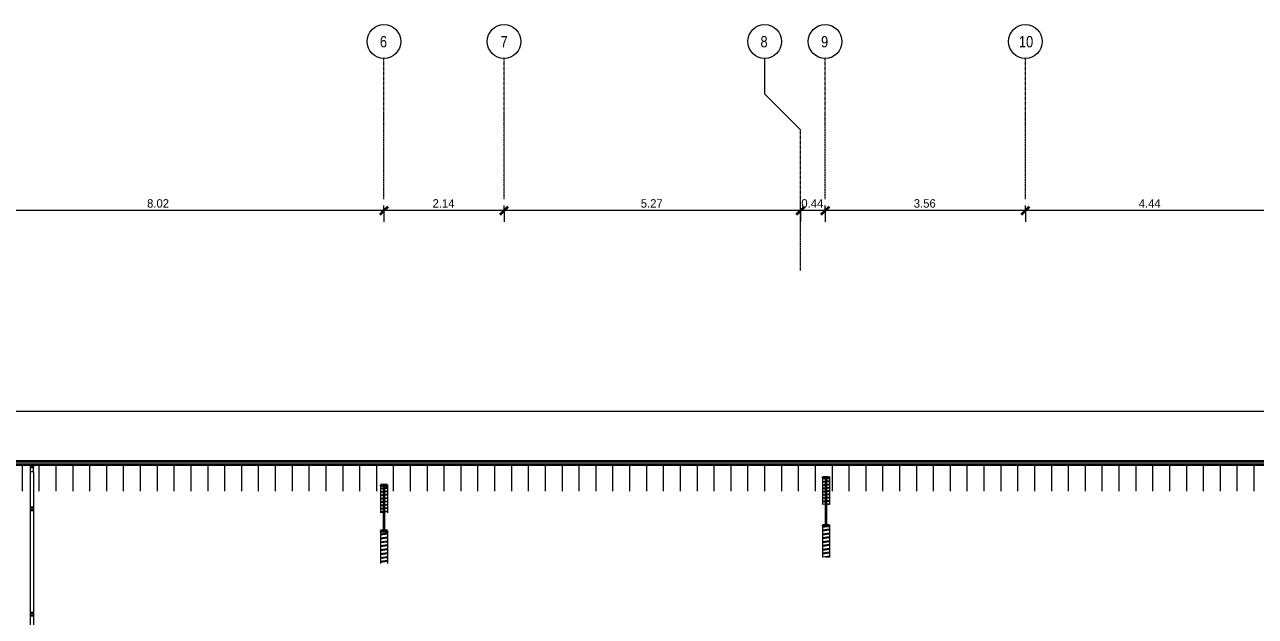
# Model space of a CAD drawing. Header units: centimetres. Extents: x -13689 to 3489, y -437 to 1921.
# Drawn here: x -11195 to -9006, y 870 to 1921 of the extents above; entities that cross this region are included whole.
import ezdxf

# ---------------------------------------------------------------- set-up
doc = ezdxf.new("R2010")
doc.units = ezdxf.units.CM
doc.linetypes.add('Centre', pattern=[3.175, 0.635, -0.475, 1.59, -0.475])
doc.linetypes.add('Grid Line', pattern=[2.2225, 1.27, -0.3175, 0.3175, -0.3175])
for name, color, linetype, lineweight in [('A-ANNO-DIMS', 7, 'Continuous', 9), ('A-ANNO-DIMS-100', 7, 'Continuous', 9), ('A-FLOR-LEVL', 7, 'Continuous', 9), ('A-GLAZ-CWMG', 7, 'Continuous', 9), ('A-ROOF', 7, 'Continuous', 9), ('A-ROOF-PATT', 7, 'Continuous', 35), ('S-BEAM', 7, 'Continuous', 9), ('S-GRID', 7, 'Continuous', 9), ('S-GRID-IDEN', 7, 'Continuous', 9)]:
    doc.layers.add(name, color=color, linetype=linetype, lineweight=lineweight)
doc.styles.add('Century Gothic_1', font='GOTHIC.TTF', dxfattribs={"height": 15})
doc.styles.add('Saira Condensed', font='SairaCondensed-Regular.ttf', dxfattribs={"height": 20})
doc.dimstyles.new('FCA_N_Cotas_E100', dxfattribs={"dimscale": 30.48, "dimtxt": 15.662524, "dimasz": 0.492126, "dimexe": 0.656168, "dimexo": 0.656168, "dimgap": 0.032808, "dimtad": 1, "dimlfac": 0.01, "dimrnd": 0.01, "dimzin": 0, "dimdsep": 46, "dimtxsty": 'Century Gothic_1', "dimblk1": 'OBLIQUE', "dimblk2": 'OBLIQUE', "dimsah": 1, "dimcen": 0.09, "dimdle": 0.656168, "dimazin": 2, "dimtfac": 1, "dimtdec": 4, "dimtix": 1, "dimtmove": 0, "dimatfit": 3, "dimfxl": 1, "dimtvp": 1, "dimtolj": 1, "dimtzin": 0, "dimarcsym": 2})
pattern_1 = [(45, (-5138.633, 712), (-25.14472, 25.14472), []), (45, (-5138.633, 750.1), (-25.14472, 25.14472), [])]
pattern_2 = [(6.759, (-5138.633, 1097.045), (-25.144407, 2.979376), []), (6.759, (-5138.633, 1101.56), (-25.144407, 2.979376), [])]
pattern_3 = [(6.563, (-5138.633, 1111.001), (-25.144441, 2.893059), []), (6.563, (-5138.633, 1115.385), (-25.144441, 2.893059), [])]

# ---------------------------------------------------------------- blocks, each defined once
blk = doc.blocks.new('PQ_RVR_EST-01_ZZ_ZZ_MO_T_A_rvt-1-Sección 3-1')
at = {"layer": 'S-BEAM', "true_color": 0xc0c0c0}
h = blk.add_hatch(dxfattribs=at)
h.set_pattern_fill('FP_9', color=9, style=0, pattern_type=2)
h.set_pattern_definition(pattern_1)
h.paths.add_polyline_path([(-9763.6, 1030.9), (-9763.6, 1031.5), (-9769.5, 1031.5), (-9769.5, 1116.4), (-9763.6, 1116.4), (-9763.6, 1116.9), (-9776.1, 1116.9), (-9776.1, 1116.4), (-9770.2, 1116.4), (-9770.2, 1031.5), (-9776.1, 1031.5), (-9776.1, 1030.9)])
h = blk.add_hatch(dxfattribs=at)
h.set_pattern_fill('FP_13', color=9, style=0, pattern_type=2)
h.set_pattern_definition(pattern_3)
edge = h.paths.add_edge_path()
edge.add_line((-9770.2, 1069), (-9770.2, 1116.4))
edge.add_line((-9770.2, 1116.4), (-9776.1, 1116.4))
edge.add_line((-9776.1, 1116.4), (-9776.1, 1069))
h = blk.add_hatch(dxfattribs=at)
h.set_pattern_fill('FP_13', color=9, style=0, pattern_type=2)
h.set_pattern_definition(pattern_3)
h.paths.add_polyline_path([(-9763.6, 1069), (-9763.6, 1069.1), (-9769.5, 1116.3)])
edge = h.paths.add_edge_path()
edge.add_line((-9763.6, 1069), (-9763.6, 1116.4))
edge.add_line((-9763.6, 1116.4), (-9769.5, 1116.3))
edge.add_line((-9769.5, 1116.3), (-9769.5, 1069))
h = blk.add_hatch(dxfattribs=at)
h.set_pattern_fill('FP_9', color=9, style=0, pattern_type=2)
h.set_pattern_definition(pattern_1)
h.paths.add_polyline_path([(-10549.5, 1021.5), (-10549.5, 1022.1), (-10555.4, 1022.1), (-10555.4, 1102.5), (-10549.5, 1102.5), (-10549.5, 1103.1), (-10562, 1103.1), (-10562, 1102.5), (-10556.2, 1102.5), (-10556.2, 1022.1), (-10562, 1022.1), (-10562, 1021.5)])
h = blk.add_hatch(dxfattribs=at)
h.set_pattern_fill('FP_10', color=9, style=0, pattern_type=2)
h.set_pattern_definition(pattern_2)
edge = h.paths.add_edge_path()
edge.add_line((-10556.2, 1053.8), (-10556.2, 1102.5))
edge.add_line((-10556.2, 1102.5), (-10562, 1102.5))
edge.add_line((-10562, 1102.5), (-10562, 1053.8))
h = blk.add_hatch(dxfattribs=at)
h.set_pattern_fill('FP_10', color=9, style=0, pattern_type=2)
h.set_pattern_definition(pattern_2)
h.paths.add_polyline_path([(-10549.5, 1053.8), (-10549.5, 1053.8), (-10555.4, 1102.5)])
edge = h.paths.add_edge_path()
edge.add_line((-10553.7, 1053.8), (-10549.5, 1053.8))
edge.add_line((-10549.5, 1053.8), (-10549.5, 1102.5))
edge.add_line((-10549.5, 1102.5), (-10555.4, 1102.5))
edge.add_line((-10555.4, 1102.5), (-10555.4, 1053.8))
h = blk.add_hatch(dxfattribs=at)
h.set_pattern_fill('FP_14', color=9, style=0, pattern_type=2)
h.set_pattern_definition([(7.7, (-5138.633, 1025.085), (-25.14423, 3.399675), []), (7.7, (-5138.633, 1030.236), (-25.14423, 3.399675), [])])
edge = h.paths.add_edge_path()
edge.add_line((-9763.6, 975.2), (-9763.6, 1030.9))
edge.add_line((-9763.6, 1030.9), (-9776.1, 1030.9))
edge.add_line((-9776.1, 1030.9), (-9776.1, 975.2))
h = blk.add_hatch(dxfattribs=at)
h.set_pattern_fill('FP_11', color=9, style=0, pattern_type=2)
h.set_pattern_definition([(7.888, (-5138.633, 1015.53), (-25.145069, 3.48413), []), (7.888, (-5138.633, 1020.809), (-25.145069, 3.48413), [])])
edge = h.paths.add_edge_path()
edge.add_line((-10549.5, 964.3), (-10549.5, 1021.5))
edge.add_line((-10549.5, 1021.5), (-10562, 1021.5))
edge.add_line((-10562, 1021.5), (-10562, 964.3))
at = {"layer": 'S-BEAM', "lineweight": 35}
for p, q in [((-9763.6, 1116.9), (-9776.1, 1116.9)), ((-9776.1, 1116.9), (-9776.1, 1116.4)), ((-9776.1, 1116.4), (-9770.2, 1116.4)), ((-9770.2, 1116.4), (-9770.2, 1031.5)), ((-9769.5, 1031.5), (-9769.5, 1116.4)), ((-9769.5, 1116.4), (-9763.6, 1116.4)), ((-9763.6, 1116.4), (-9763.6, 1116.9)), ((-10549.5, 1103.1), (-10562, 1103.1)), ((-10562, 1103.1), (-10562, 1102.5)), ((-10562, 1102.5), (-10556.2, 1102.5)), ((-10556.2, 1102.5), (-10556.2, 1022.1)), ((-10555.4, 1022.1), (-10555.4, 1102.5)), ((-10555.4, 1102.5), (-10549.5, 1102.5)), ((-10549.5, 1102.5), (-10549.5, 1103.1)), ((-9770.2, 1031.5), (-9776.1, 1031.5)), ((-9776.1, 1031.5), (-9776.1, 1030.9)), ((-9776.1, 1030.9), (-9763.6, 1030.9)), ((-9763.6, 1031.5), (-9769.5, 1031.5)), ((-9763.6, 1030.9), (-9763.6, 1031.5)), ((-10556.2, 1022.1), (-10562, 1022.1)), ((-10562, 1022.1), (-10562, 1021.5)), ((-10562, 1021.5), (-10549.5, 1021.5)), ((-10549.5, 1022.1), (-10555.4, 1022.1)), ((-10549.5, 1021.5), (-10549.5, 1022.1))]:
    blk.add_line(p, q, dxfattribs=at)
at = {"layer": 'S-BEAM'}
for p, q in [((-9776.1, 1116.4), (-9776.1, 1069)), ((-9763.6, 1116.4), (-9763.6, 1069)), ((-10562, 1102.5), (-10562, 1053.8)), ((-10549.5, 1102.5), (-10549.5, 1053.8)), ((-9776.1, 1030.9), (-9776.1, 975.2)), ((-9763.6, 1030.9), (-9763.6, 975.2)), ((-10562, 1021.5), (-10562, 964.3)), ((-10549.5, 1021.5), (-10549.5, 964.3))]:
    blk.add_line(p, q, dxfattribs=at)
blk = doc.blocks.new('Rectangular Mullion - 30 x 30 mm-1793946-Sección 3-1')
at = {"layer": 'A-GLAZ-CWMG', "lineweight": 25}
for p, q in [((-11184, 876.6), (-11184, 871.6)), ((-11179, 876.6), (-11184, 876.6)), ((-11179, 871.6), (-11179, 876.6)), ((-11184, 871.6), (-11179, 871.6))]:
    blk.add_line(p, q, dxfattribs=at)
blk = doc.blocks.new('Rectangular Mullion - 30 x 30 mm-1797260-Sección 3-1')
at = {"layer": 'A-GLAZ-CWMG', "color": 8, "true_color": 0x808080}
for p, q in [((-11184, 819.4), (-11184, 871.6)), ((-11179, 871.6), (-11179, 819.4))]:
    blk.add_line(p, q, dxfattribs=at)
blk = doc.blocks.new('Rectangular Mullion - 30 x 30 mm-1797259-Sección 3-1')
at = {"layer": 'A-GLAZ-CWMG', "color": 8, "true_color": 0x808080}
for p, q in [((-11184, 876.6), (-11184, 1058.8)), ((-11179, 1058.8), (-11179, 876.6))]:
    blk.add_line(p, q, dxfattribs=at)
blk = doc.blocks.new('Rectangular Mullion - 30 x 30 mm-1793967-Sección 3-1')
at = {"layer": 'A-GLAZ-CWMG', "lineweight": 25}
for p, q in [((-11184, 1140.1), (-11184, 1135.1)), ((-11179, 1140.1), (-11184, 1140.1)), ((-11179, 1135.1), (-11179, 1140.1)), ((-11184, 1135.1), (-11179, 1135.1))]:
    blk.add_line(p, q, dxfattribs=at)
at = {"layer": 'A-GLAZ-CWMG', "color": 8, "true_color": 0x808080}
for p, q in [((-11184, 1126.8), (-11184, 1135.1)), ((-11179, 1126.8), (-11179, 1135.1))]:
    blk.add_line(p, q, dxfattribs=at)
blk = doc.blocks.new('Rectangular Mullion - 30 x 30 mm-1797277-Sección 3-1')
at = {"layer": 'A-GLAZ-CWMG', "color": 8, "true_color": 0x808080}
for p, q in [((-11184, 1063.8), (-11184, 1126.8)), ((-11179, 1126.8), (-11184, 1126.8)), ((-11179, 1126.8), (-11179, 1063.8))]:
    blk.add_line(p, q, dxfattribs=at)
blk = doc.blocks.new('Grid - 3mm-1939417-Sección 3-1')
at = {"layer": 'S-GRID-IDEN', "color": 253, "true_color": 0xaaaaaa}
blk.add_circle((-11357.4, 1891.3), 30, dxfattribs=at)
blk = doc.blocks.new('DIMBLOCK3-Sección 3-1')
at = {"layer": 'A-ANNO-DIMS-100'}
for p, q in [((-9415.3, 1591), (-9415.3, 1600.3)), ((-8971.4, 1591), (-8971.4, 1600.3)), ((-8971.4, 1591), (-9415.3, 1591)), ((-9415.3, 1591), (-9415.3, 1571)), ((-8971.4, 1591), (-8971.4, 1571))]:
    blk.add_line(p, q, dxfattribs=at)
at = {"layer": 'A-ANNO-DIMS-100', "lineweight": 35}
for p, q in [((-9415.3, 1591), (-9407.8, 1598.5)), ((-8971.4, 1591), (-8963.9, 1598.5)), ((-9415.3, 1591), (-9422.8, 1583.5)), ((-8971.4, 1591), (-8978.9, 1583.5))]:
    blk.add_line(p, q, dxfattribs=at)
at = {"layer": 'A-ANNO-DIMS-100', "color": 0, "insert": (-9213.8, 1611.2), "char_height": 15, "width": 48.927, "attachment_point": 1, "line_spacing_factor": 0.984502, "style": 'Century Gothic_1'}
blk.add_mtext('4.44', dxfattribs=at)
blk = doc.blocks.new('_Oblique')
at = {"color": 0, "linetype": 'ByBlock', "lineweight": -2}
blk.add_line((-0.5, -0.5), (0.5, 0.5), dxfattribs=at)
blk = doc.blocks.new('DIMBLOCK4-Sección 3-1')
at = {"layer": 'A-ANNO-DIMS-100'}
for p, q in [((-9771.4, 1591), (-9771.4, 1600.3)), ((-9415.3, 1591), (-9415.3, 1600.3)), ((-9415.3, 1591), (-9771.4, 1591)), ((-9771.4, 1591), (-9771.4, 1571)), ((-9415.3, 1591), (-9415.3, 1571))]:
    blk.add_line(p, q, dxfattribs=at)
at = {"layer": 'A-ANNO-DIMS-100', "lineweight": 35}
for p, q in [((-9771.4, 1591), (-9763.9, 1598.5)), ((-9415.3, 1591), (-9407.8, 1598.5)), ((-9771.4, 1591), (-9778.9, 1583.5)), ((-9415.3, 1591), (-9422.8, 1583.5))]:
    blk.add_line(p, q, dxfattribs=at)
at = {"layer": 'A-ANNO-DIMS-100', "color": 0, "insert": (-9613.8, 1611.2), "char_height": 15, "width": 48.927, "attachment_point": 1, "line_spacing_factor": 0.984502, "style": 'Century Gothic_1'}
blk.add_mtext('3.56', dxfattribs=at)
blk = doc.blocks.new('DIMBLOCK5-Sección 3-1')
at = {"layer": 'A-ANNO-DIMS-100'}
for p, q in [((-9815.3, 1591), (-9815.3, 1600.3)), ((-9771.4, 1591), (-9771.4, 1600.3)), ((-9771.4, 1591), (-9815.3, 1591)), ((-9815.3, 1591), (-9815.3, 1571)), ((-9771.4, 1591), (-9771.4, 1571))]:
    blk.add_line(p, q, dxfattribs=at)
at = {"layer": 'A-ANNO-DIMS-100', "lineweight": 35}
for p, q in [((-9815.3, 1591), (-9807.8, 1598.5)), ((-9771.4, 1591), (-9763.9, 1598.5)), ((-9815.3, 1591), (-9822.8, 1583.5)), ((-9771.4, 1591), (-9778.9, 1583.5))]:
    blk.add_line(p, q, dxfattribs=at)
at = {"layer": 'A-ANNO-DIMS-100', "color": 0, "insert": (-9813.7, 1611.2), "char_height": 15, "width": 48.927, "attachment_point": 1, "line_spacing_factor": 0.984502, "style": 'Century Gothic_1'}
blk.add_mtext('0.44', dxfattribs=at)
blk = doc.blocks.new('DIMBLOCK6-Sección 3-1')
at = {"layer": 'A-ANNO-DIMS-100'}
for p, q in [((-10342.2, 1591), (-10342.2, 1600.3)), ((-9815.3, 1591), (-9815.3, 1600.3)), ((-9815.3, 1591), (-10342.2, 1591)), ((-10342.2, 1591), (-10342.2, 1571)), ((-9815.3, 1591), (-9815.3, 1571))]:
    blk.add_line(p, q, dxfattribs=at)
at = {"layer": 'A-ANNO-DIMS-100', "lineweight": 35}
for p, q in [((-10342.2, 1591), (-10334.7, 1598.5)), ((-9815.3, 1591), (-9807.8, 1598.5)), ((-10342.2, 1591), (-10349.7, 1583.5)), ((-9815.3, 1591), (-9822.8, 1583.5))]:
    blk.add_line(p, q, dxfattribs=at)
at = {"layer": 'A-ANNO-DIMS-100', "color": 0, "insert": (-10099.2, 1611.2), "char_height": 15, "width": 48.927, "attachment_point": 1, "line_spacing_factor": 0.984502, "style": 'Century Gothic_1'}
blk.add_mtext('5.27', dxfattribs=at)
blk = doc.blocks.new('DIMBLOCK7-Sección 3-1')
at = {"layer": 'A-ANNO-DIMS-100'}
for p, q in [((-10555.8, 1591), (-10555.8, 1600.3)), ((-10342.2, 1591), (-10342.2, 1600.3)), ((-10342.2, 1591), (-10555.8, 1591)), ((-10555.8, 1591), (-10555.8, 1571)), ((-10342.2, 1591), (-10342.2, 1571))]:
    blk.add_line(p, q, dxfattribs=at)
at = {"layer": 'A-ANNO-DIMS-100', "lineweight": 35}
for p, q in [((-10555.8, 1591), (-10548.3, 1598.5)), ((-10342.2, 1591), (-10334.7, 1598.5)), ((-10555.8, 1591), (-10563.3, 1583.5)), ((-10342.2, 1591), (-10349.7, 1583.5))]:
    blk.add_line(p, q, dxfattribs=at)
at = {"layer": 'A-ANNO-DIMS-100', "color": 0, "insert": (-10469.4, 1611.2), "char_height": 15, "width": 48.927, "attachment_point": 1, "line_spacing_factor": 0.984502, "style": 'Century Gothic_1'}
blk.add_mtext('2.14', dxfattribs=at)
blk = doc.blocks.new('DIMBLOCK8-Sección 3-1')
at = {"layer": 'A-ANNO-DIMS-100'}
for p, q in [((-11357.4, 1591), (-11357.4, 1600.3)), ((-10555.8, 1591), (-10555.8, 1600.3)), ((-10555.8, 1591), (-11357.4, 1591)), ((-11357.4, 1591), (-11357.4, 1571)), ((-10555.8, 1591), (-10555.8, 1571))]:
    blk.add_line(p, q, dxfattribs=at)
at = {"layer": 'A-ANNO-DIMS-100', "lineweight": 35}
for p, q in [((-11357.4, 1591), (-11349.9, 1598.5)), ((-10555.8, 1591), (-10548.3, 1598.5)), ((-11357.4, 1591), (-11364.9, 1583.5)), ((-10555.8, 1591), (-10563.3, 1583.5))]:
    blk.add_line(p, q, dxfattribs=at)
at = {"layer": 'A-ANNO-DIMS-100', "color": 0, "insert": (-10977, 1611.2), "char_height": 15, "width": 48.927, "attachment_point": 1, "line_spacing_factor": 0.984502, "style": 'Century Gothic_1'}
blk.add_mtext('8.02', dxfattribs=at)

msp = doc.modelspace()

# ---------------------------------------------------------------- hatches: boundary and pattern name
at = {"layer": 'A-ROOF-PATT', "lineweight": 9, "true_color": 0x9a9a9a}
msp.add_hatch(color=253, dxfattribs=at).paths.add_polyline_path([(-12182.681, 1140.104), (-6794.393, 1140.104), (-6794.393, 1145.137), (-12499.395, 1145.137), (-12499.395, 1140.104), (-12391.115, 1140.104)])
at = {"layer": 'A-ROOF-PATT', "lineweight": 9, "true_color": 0xc0c0c0}
h = msp.add_hatch(dxfattribs=at)
h.set_pattern_fill('FP_3', color=9, style=0, pattern_type=2)
h.set_pattern_definition([(90, (-5138.633, 1134.43), (-30, 2e-15), [])])
edge = h.paths.add_edge_path()
edge.add_line((-6794.393, 1092.77), (-6794.393, 1140.104))
edge.add_line((-6794.393, 1140.104), (-11178.993, 1140.104))
edge.add_line((-11178.993, 1140.104), (-11178.993, 1092.77))
edge.add_line((-11178.993, 1092.77), (-10562.049, 1092.77))
edge.add_line((-10562.049, 1092.77), (-10562.049, 1103.116))
edge.add_line((-10562.049, 1103.116), (-10549.55, 1103.116))
edge.add_line((-10549.55, 1103.116), (-10549.55, 1092.77))
edge.add_line((-10549.55, 1092.77), (-9776.134, 1092.77))
edge.add_line((-9776.134, 1092.77), (-9776.134, 1116.939))
edge.add_line((-9776.134, 1116.939), (-9763.634, 1116.939))
edge.add_line((-9763.634, 1116.939), (-9763.634, 1092.77))
edge.add_line((-9763.634, 1092.77), (-8977.646, 1092.77))
edge.add_line((-8977.646, 1092.77), (-8977.645, 1109.773))
edge.add_line((-8977.645, 1109.773), (-8965.145, 1109.773))
edge.add_line((-8965.145, 1109.773), (-8965.145, 1092.77))
edge.add_line((-8965.145, 1092.77), (-8177.732, 1092.77))
edge.add_line((-8177.732, 1092.77), (-8177.732, 1109.773))
edge.add_line((-8177.732, 1109.773), (-8165.233, 1109.773))
edge.add_line((-8165.233, 1109.773), (-8165.233, 1092.77))
edge.add_line((-8165.233, 1092.77), (-7360.2, 1092.77))
edge.add_line((-7360.2, 1092.77), (-7360.2, 1109.773))
edge.add_line((-7360.2, 1109.773), (-7347.7, 1109.773))
edge.add_line((-7347.7, 1109.773), (-7347.699, 1092.77))
edge = h.paths.add_edge_path()
edge.add_line((-12462.639, 1092.77), (-12462.639, 1103.116))
edge.add_line((-12462.639, 1103.116), (-12450.139, 1103.116))
edge.add_line((-12450.139, 1103.116), (-12450.139, 1092.77))
edge.add_line((-12450.139, 1092.77), (-11362.564, 1092.77))
edge.add_line((-11362.564, 1092.77), (-11362.564, 1103.029))
edge.add_line((-11362.564, 1103.029), (-11350.064, 1103.029))
edge.add_line((-11350.064, 1103.029), (-11350.064, 1092.77))
edge.add_line((-11350.064, 1092.77), (-11183.993, 1092.77))
edge.add_line((-11183.993, 1092.77), (-11183.993, 1140.104))
edge.add_line((-11183.993, 1140.104), (-12484.059, 1140.102))
edge.add_line((-12484.059, 1140.102), (-12484.059, 1102.53))
edge.add_line((-12484.059, 1102.53), (-12484.059, 1092.77))
edge = h.paths.add_edge_path()
edge.add_line((-12497.365, 1092.77), (-12486.092, 1092.77))
edge.add_line((-12486.092, 1092.77), (-12485.88, 1105.992))
edge.add_line((-12485.88, 1105.992), (-12484.559, 1140.104))
edge.add_line((-12484.559, 1140.104), (-12499.395, 1140.104))
edge.add_line((-12499.395, 1140.104), (-12499.395, 1130.037))
edge.add_line((-12499.395, 1130.037), (-12499.395, 1092.77))
edge = h.paths.add_edge_path()
edge.add_line((-11355.959, 1092.77), (-11355.959, 1102.373))
edge.add_line((-11355.959, 1102.373), (-11355.959, 1092.77))
edge = h.paths.add_edge_path()
edge.add_line((-8171.838, 1092.77), (-8171.838, 1109.116))
edge.add_line((-8171.838, 1109.116), (-8171.838, 1092.77))
edge = h.paths.add_edge_path()
edge.add_line((-8171.127, 1092.77), (-8171.128, 1109.116))
edge.add_line((-8171.128, 1109.116), (-8171.128, 1092.77))
h.paths.add_polyline_path([(-8971.751, 1109.187), (-8971.75, 1109.187), (-8975.968, 1109.187)])
h.paths.add_polyline_path([(-7354.305, 1109.187), (-7354.305, 1109.187), (-7358.522, 1109.187)])

# ---------------------------------------------------------------- linework, layer by layer
at = {"layer": 'A-FLOR-LEVL', "color": 253, "linetype": 'Centre', "true_color": 0xaaaaaa}
msp.add_line((-13689.23, 1234.505), (-6507.584, 1234.505), dxfattribs=at)
at = {"layer": 'A-ROOF', "lineweight": 35}
for p, q in [((-6794.393, 1145.137), (-12499.395, 1145.137)), ((-12484.059, 1140.104), (-6794.393, 1140.104))]:
    msp.add_line(p, q, dxfattribs=at)
at = {"layer": 'S-GRID', "color": 253, "linetype": 'Grid Line', "true_color": 0xaaaaaa}
for p, q in [((-10555.8, 1611.334), (-10555.8, 1861.334)), ((-10342.235, 1611.334), (-10342.235, 1861.334)), ((-9771.395, 1611.334), (-9771.395, 1861.334)), ((-9415.334, 1611.334), (-9415.334, 1861.334)), ((-9815.299, 1484.334), (-9815.299, 1734.334))]:
    msp.add_line(p, q, dxfattribs=at)
at = {"layer": 'S-GRID', "color": 253, "true_color": 0xaaaaaa}
for p, q in [((-9878.799, 1797.834), (-9878.799, 1861.334)), ((-9815.299, 1734.334), (-9878.799, 1797.834))]:
    msp.add_line(p, q, dxfattribs=at)

# ---------------------------------------------------------------- block references
at = {"lineweight": 5}
msp.add_blockref('PQ_RVR_EST-01_ZZ_ZZ_MO_T_A_rvt-1-Sección 3-1', (0, 0), dxfattribs=at)
at = {"layer": 'A-GLAZ-CWMG', "color": 8, "true_color": 0x808080}
for name, p in [('Rectangular Mullion - 30 x 30 mm-1793967-Sección 3-1', (0, 0)), ('Rectangular Mullion - 30 x 30 mm-1797277-Sección 3-1', (0, 0)), ('Rectangular Mullion - 30 x 30 mm-1793946-Sección 3-1', (0, 187.153)), ('Rectangular Mullion - 30 x 30 mm-1797259-Sección 3-1', (0, 0)), ('Rectangular Mullion - 30 x 30 mm-1793946-Sección 3-1', (0, 0)), ('Rectangular Mullion - 30 x 30 mm-1797260-Sección 3-1', (0, 0))]:
    msp.add_blockref(name, p, dxfattribs=at)
at = {"layer": 'S-GRID-IDEN', "color": 253, "true_color": 0xaaaaaa}
for p in [(801.554, 0), (1015.119, 0), (1478.555, 0), (1585.959, 0), (1942.02, 0)]:
    msp.add_blockref('Grid - 3mm-1939417-Sección 3-1', p, dxfattribs=at)

# ---------------------------------------------------------------- texts
at = {"layer": 'S-GRID-IDEN', "color": 253, "true_color": 0xaaaaaa, "char_height": 20, "attachment_point": 1, "style": 'Saira Condensed'}
for s, insert, width in [('6', (-10563.073, 1901.014), 16.83544), ('7', (-10348.509, 1901.014), 14.43037), ('8', (-9886.373, 1901.014), 17.63712), ('9', (-9778.669, 1901.014), 16.83544), ('10', (-9426.908, 1901.014), 27.25737)]:
    msp.add_mtext(s, dxfattribs=dict(at, insert=insert, width=width))

# ---------------------------------------------------------------- dimensions: what is measured, and where the dimension line sits
at = {"layer": 'A-ANNO-DIMS'}
for base, p1, p2, override, picture, middle in [((-11357.354, 1590.956), (-10555.8, 1580.349), (-11357.354, 1580.349), {"dimpost": '<>', "dimfxl": 801.554435}, 'DIMBLOCK8-Sección 3-1', (-10956.577, 1599.833)), ((-10555.8, 1590.956), (-10342.235, 1580.349), (-10555.8, 1580.349), {"dimpost": '<>', "dimfxl": 213.564613}, 'DIMBLOCK7-Sección 3-1', (-10449.017, 1599.787)), ((-10342.235, 1590.956), (-9815.299, 1580.349), (-10342.235, 1580.349), {"dimpost": '<>', "dimfxl": 526.93624}, 'DIMBLOCK6-Sección 3-1', (-10078.767, 1599.833)), ((-9815.299, 1590.956), (-9771.395, 1580.349), (-9815.299, 1580.349), {"dimpost": '<>', "dimfxl": 43.9037}, 'DIMBLOCK5-Sección 3-1', (-9793.347, 1599.833)), ((-9771.395, 1590.956), (-9415.334, 1580.349), (-9771.395, 1580.349), {"dimpost": '<>', "dimfxl": 356.060665}, 'DIMBLOCK4-Sección 3-1', (-9593.365, 1599.833)), ((-9415.334, 1590.956), (-8971.395, 1580.349), (-9415.334, 1580.349), {"dimpost": '<>', "dimfxl": 443.939335}, 'DIMBLOCK3-Sección 3-1', (-9193.365, 1599.787))]:
    dim = msp.add_linear_dim(base=base, p1=p1, p2=p2, dimstyle='FCA_N_Cotas_E100', override=override, dxfattribs=at)
    dim.commit()
    dim.dimension.update_dxf_attribs({"geometry": picture, "text_midpoint": middle})

doc.saveas('drawing.dxf')
